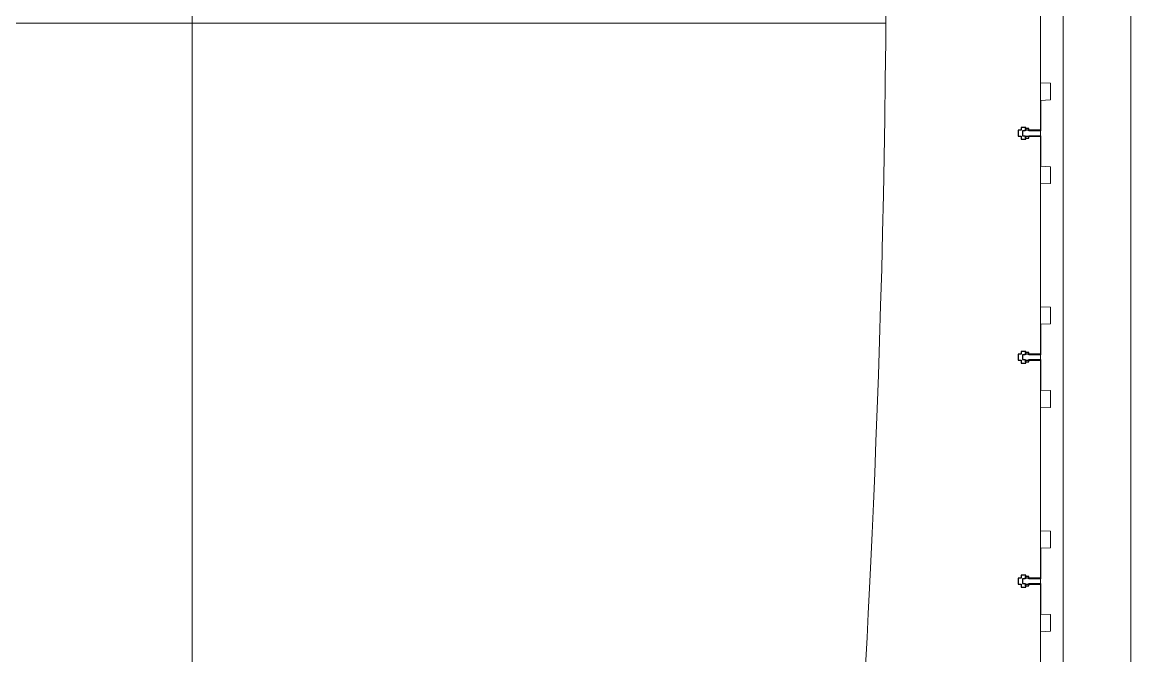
# Model space of a CAD drawing. Header units: millimetres. Extents: x -1949 to 1995, y -1808 to 1842.
# Drawn here: x -1390 to -858, y -297 to 7 of the extents above; entities that cross this region are included whole.
import ezdxf

# ---------------------------------------------------------------- set-up
doc = ezdxf.new("R2010")
doc.units = ezdxf.units.MM
doc.layers.add('CHANGED_PARTS', color=3, linetype='Continuous', true_color=0x00ff00)
doc.layers.add('ORIGIONAL_PARTS_THAT_WERE_', color=6, linetype='Continuous', true_color=0xff00ff)
for name, color, linetype, lineweight, true_color in [('Front', 1, 'Continuous', 0, 0xff0000), ('Laser Table', 2, 'Continuous', 0, 0xffff00), ('Referance lines', 2, 'Continuous', 0, 0xffff00)]:
    doc.layers.add(name, color=color, linetype=linetype, lineweight=lineweight, true_color=true_color)

msp = doc.modelspace()

# ---------------------------------------------------------------- linework, layer by layer
at = {"layer": 'CHANGED_PARTS'}
for p, q in [((-901.62882, -30.67095), (-901.62882, -45.01532)), ((-910.84725, -45.01532), (-912.29011, -45.01532)), ((-912.29011, -45.01532), (-912.29011, -47.88128)), ((-908.64733, -43.61514), (-910.84725, -43.61514)), ((-910.84725, -43.61514), (-910.84725, -45.01532)), ((-908.64733, -45.01532), (-908.64733, -43.61514)), ((-901.62882, -45.01532), (-908.64733, -45.01532)), ((-912.29011, -47.88128), (-910.84725, -47.88128)), ((-910.84725, -47.88128), (-910.84725, -49.28075)), ((-910.84725, -49.28075), (-908.64733, -49.28075)), ((-908.64733, -49.28075), (-908.64733, -47.88128)), ((-908.64733, -47.88128), (-901.62882, -47.88128)), ((-901.62882, -47.88128), (-901.62882, -62.24654)), ((-901.62882, -138.00945), (-901.62882, -152.35532)), ((-910.84725, -152.35532), (-912.29011, -152.35532)), ((-912.29011, -152.35532), (-912.29011, -155.22128)), ((-908.64733, -150.95514), (-910.84725, -150.95514)), ((-910.84725, -150.95514), (-910.84725, -152.35532)), ((-908.64733, -152.35532), (-908.64733, -150.95514)), ((-901.62882, -152.35532), (-908.64733, -152.35532)), ((-912.29011, -155.22128), (-910.84725, -155.22128)), ((-910.84725, -155.22128), (-910.84725, -156.62075)), ((-910.84725, -156.62075), (-908.64733, -156.62075)), ((-908.64733, -156.62075), (-908.64733, -155.22128)), ((-908.64733, -155.22128), (-901.62882, -155.22128)), ((-901.62882, -155.22128), (-901.62882, -169.58504)), ((-901.62882, -245.34945), (-901.62882, -259.69532)), ((-910.84725, -259.69532), (-912.29011, -259.69532)), ((-912.29011, -259.69532), (-912.29011, -262.56128)), ((-908.64733, -258.29514), (-910.84725, -258.29514)), ((-910.84725, -258.29514), (-910.84725, -259.69532)), ((-908.64733, -259.69532), (-908.64733, -258.29514)), ((-901.62882, -259.69532), (-908.64733, -259.69532)), ((-912.29011, -262.56128), (-910.84725, -262.56128)), ((-910.84725, -262.56128), (-910.84725, -263.96075)), ((-910.84725, -263.96075), (-908.64733, -263.96075)), ((-908.64733, -263.96075), (-908.64733, -262.56128)), ((-908.64733, -262.56128), (-901.62882, -262.56128)), ((-901.62882, -262.56128), (-901.62882, -276.92504))]:
    msp.add_line(p, q, dxfattribs=at)
at = {"layer": 'Front', "color": 1, "true_color": 0xff0000}
for p, q in [((-901.62882, 36.66433), (-901.62882, -22.23335)), ((-901.62882, -22.23335), (-896.7571, -22.43345)), ((-896.7571, -22.43345), (-896.7571, -30.47085)), ((-896.7571, -30.47085), (-901.62882, -30.67095)), ((-901.62882, -62.24654), (-896.7571, -62.44663)), ((-896.7571, -62.44663), (-896.7571, -70.47557)), ((-896.7571, -70.47557), (-901.62882, -70.67567)), ((-901.62882, -70.67567), (-901.62882, -129.57185)), ((-901.62882, -129.57185), (-896.7571, -129.77195)), ((-896.7571, -129.77195), (-896.7571, -137.80935)), ((-896.7571, -137.80935), (-901.62882, -138.00945)), ((-901.62882, -169.58504), (-896.7571, -169.78513)), ((-896.7571, -169.78513), (-896.7571, -177.81407)), ((-896.7571, -177.81407), (-901.62882, -178.01417)), ((-901.62882, -178.01417), (-901.62882, -236.91185)), ((-901.62882, -236.91185), (-896.7571, -237.11195)), ((-896.7571, -237.11195), (-896.7571, -245.14935)), ((-896.7571, -245.14935), (-901.62882, -245.34945)), ((-901.62882, -276.92504), (-896.7571, -277.12513)), ((-896.7571, -277.12513), (-896.7571, -285.15407)), ((-896.7571, -285.15407), (-901.62882, -285.35417)), ((-901.62882, -285.35417), (-901.62882, -344.25185))]:
    msp.add_line(p, q, dxfattribs=at)
msp.add_open_spline([(-975.67303, 35.54117), (-975.67303, -166.8662), (-988.95367, -359.89197), (-988.95367, -359.89197)], degree=3, dxfattribs=at)
at = {"layer": 'Laser Table', "color": 2, "true_color": 0xffff00}
msp.add_line((-858.28862, -592.7783), (-858.28862, 607.2217), dxfattribs=at)
at = {"layer": 'ORIGIONAL_PARTS_THAT_WERE_', "color": 6, "true_color": 0xff00ff}
for p, q in [((-901.62882, -30.67095), (-901.62882, -45.30191)), ((-909.00356, -45.30191), (-910.15785, -45.30191)), ((-910.15785, -45.30191), (-910.15785, -47.59469)), ((-910.15785, -47.59469), (-909.00356, -47.59469)), ((-907.24334, -44.18177), (-909.00356, -44.18177)), ((-909.00356, -44.18177), (-909.00356, -45.30191)), ((-909.00356, -47.59469), (-909.00356, -48.71426)), ((-907.24334, -45.30191), (-907.24334, -44.18177)), ((-901.62882, -45.30191), (-907.24334, -45.30191)), ((-907.24334, -48.71426), (-907.24334, -47.59469)), ((-907.24334, -47.59469), (-901.62882, -47.59469)), ((-901.62882, -47.59469), (-901.62882, -62.24654)), ((-909.00356, -48.71426), (-907.24334, -48.71426)), ((-901.62882, -138.00945), (-901.62882, -152.64041)), ((-909.00356, -152.64041), (-910.15785, -152.64041)), ((-910.15785, -152.64041), (-910.15785, -154.93319)), ((-907.24334, -151.52027), (-909.00356, -151.52027)), ((-909.00356, -151.52027), (-909.00356, -152.64041)), ((-907.24334, -152.64041), (-907.24334, -151.52027)), ((-901.62882, -152.64041), (-907.24334, -152.64041)), ((-910.15785, -154.93319), (-909.00356, -154.93319)), ((-909.00356, -154.93319), (-909.00356, -156.05276)), ((-909.00356, -156.05276), (-907.24334, -156.05276)), ((-907.24334, -156.05276), (-907.24334, -154.93319)), ((-907.24334, -154.93319), (-901.62882, -154.93319)), ((-901.62882, -154.93319), (-901.62882, -169.58504)), ((-901.62882, -245.34945), (-901.62882, -259.98041)), ((-909.00356, -259.98041), (-910.15785, -259.98041)), ((-910.15785, -259.98041), (-910.15785, -262.27319)), ((-907.24334, -258.86027), (-909.00356, -258.86027)), ((-909.00356, -258.86027), (-909.00356, -259.98041)), ((-907.24334, -259.98041), (-907.24334, -258.86027)), ((-901.62882, -259.98041), (-907.24334, -259.98041)), ((-910.15785, -262.27319), (-909.00356, -262.27319)), ((-909.00356, -262.27319), (-909.00356, -263.39276)), ((-909.00356, -263.39276), (-907.24334, -263.39276)), ((-907.24334, -263.39276), (-907.24334, -262.27319)), ((-907.24334, -262.27319), (-901.62882, -262.27319)), ((-901.62882, -262.27319), (-901.62882, -276.92504))]:
    msp.add_line(p, q, dxfattribs=at)
at = {"layer": 'Referance lines', "color": 2, "true_color": 0xffff00}
for p, q in [((-1308.28862, 607.2217), (-1308.28862, -592.7783)), ((-890.7858, 578.7217), (-890.78862, -564.2783)), ((-1308.28862, 479.24482), (-1308.28862, -361.32843)), ((-1645.20404, 6.38861), (-975.75269, 6.38861)), ((-901.60962, 7.2217), (-901.60962, -564.2783))]:
    msp.add_line(p, q, dxfattribs=at)
at = {"layer": 'Referance lines'}
msp.add_line((-1308.28862, -556.27815), (-1308.28862, 578.7217), dxfattribs=at)

doc.saveas('drawing.dxf')
